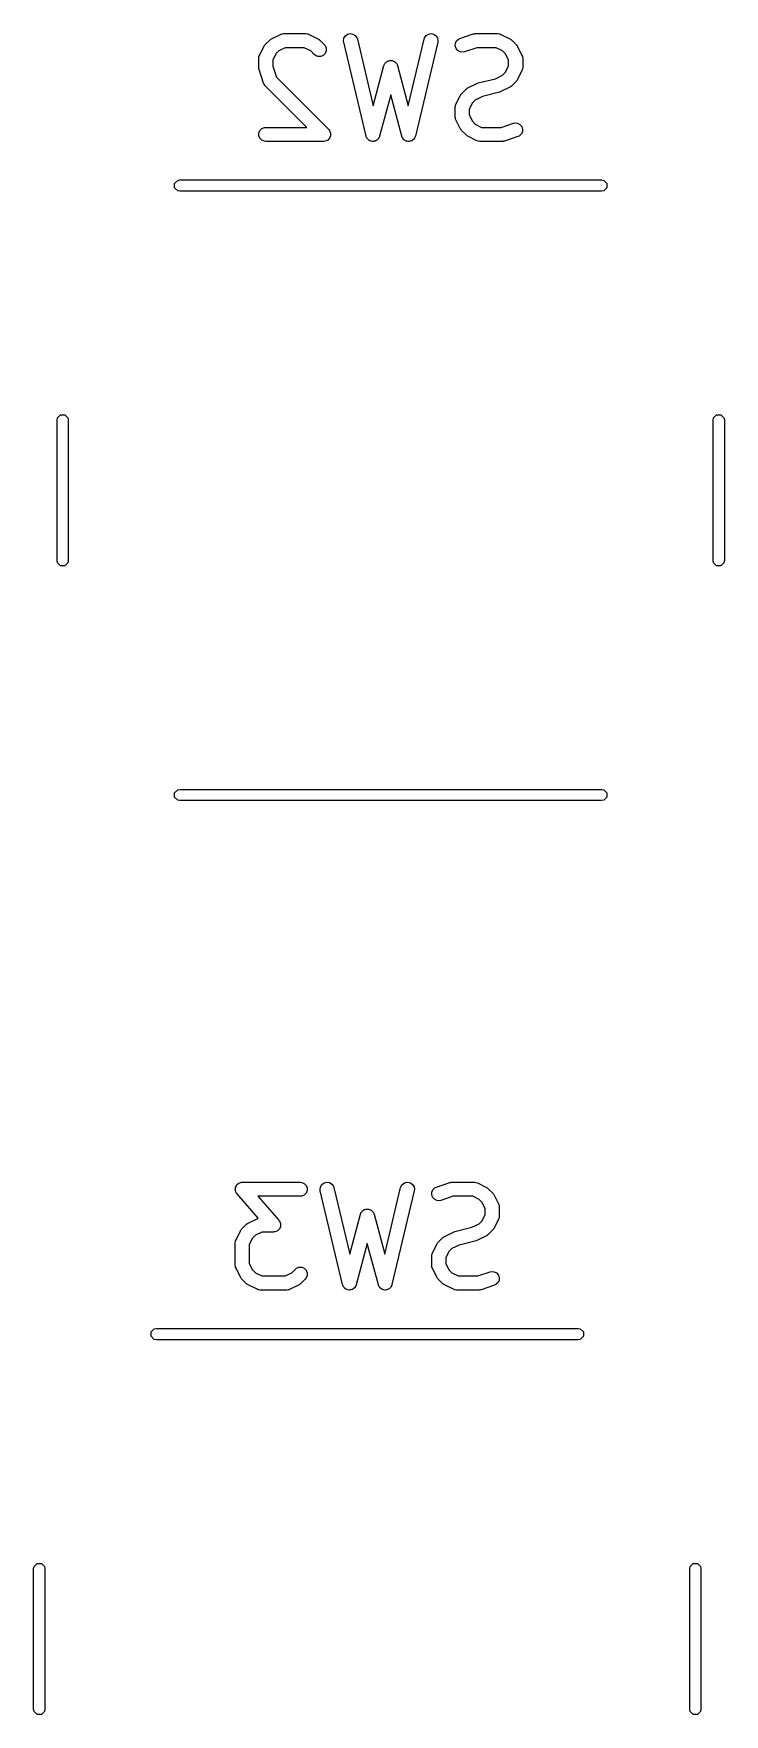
# Model space of a CAD drawing. Header units: inches. Extents: x 1.92 to 2.51, y -4.47 to -1.38.
# Drawn here: x 2.222 to 2.512, y -2.866 to -2.161 of the extents above; entities that cross this region are included whole.
import ezdxf

# ---------------------------------------------------------------- set-up
doc = ezdxf.new("R2010")
doc.units = ezdxf.units.IN
doc.header["$MEASUREMENT"] = 0
doc.layers.add('B.Silkscreen', color=31, linetype='CONTINUOUS', true_color=0xe8b2a7)

msp = doc.modelspace()

# ---------------------------------------------------------------- linework, layer by layer
at = {"layer": 'B.Silkscreen', "linetype": 'CONTINUOUS'}
for p, q in [((2.31691, -2.16975), (2.31879, -2.166)), ((2.31879, -2.166), (2.31894, -2.16576)), ((2.31894, -2.16576), (2.31897, -2.16568)), ((2.31897, -2.16568), (2.31904, -2.1656)), ((2.31904, -2.1656), (2.3191, -2.16551)), ((2.3191, -2.16551), (2.31915, -2.16546)), ((2.31915, -2.16546), (2.31934, -2.16524)), ((2.31934, -2.16524), (2.32122, -2.16336)), ((2.32122, -2.16336), (2.32144, -2.16318)), ((2.32144, -2.16318), (2.32149, -2.16312)), ((2.32149, -2.16312), (2.32158, -2.16306)), ((2.32158, -2.16306), (2.32166, -2.163)), ((2.32166, -2.163), (2.32173, -2.16297)), ((2.32173, -2.16297), (2.32198, -2.16281)), ((2.32198, -2.16281), (2.32573, -2.16093)), ((2.32775, -2.16653), (2.32505, -2.16788)), ((2.32573, -2.16093), (2.32627, -2.16073)), ((2.32627, -2.16073), (2.32638, -2.16072)), ((2.32638, -2.16072), (2.32648, -2.16068)), ((2.32648, -2.16068), (2.32705, -2.16062)), ((2.32705, -2.16062), (2.33643, -2.16062)), ((2.33573, -2.16653), (2.32775, -2.16653)), ((2.33843, -2.16788), (2.33573, -2.16653)), ((2.33643, -2.16062), (2.337, -2.16068)), ((2.337, -2.16068), (2.3371, -2.16072)), ((2.3371, -2.16072), (2.33721, -2.16073)), ((2.33721, -2.16073), (2.33775, -2.16093)), ((2.33775, -2.16093), (2.3415, -2.16281)), ((2.3415, -2.16281), (2.34174, -2.16297)), ((2.34174, -2.16297), (2.34182, -2.163)), ((2.34182, -2.163), (2.3419, -2.16306)), ((2.3419, -2.16306), (2.34199, -2.16312)), ((2.34199, -2.16312), (2.34204, -2.16318)), ((2.34204, -2.16318), (2.34226, -2.16336)), ((2.34226, -2.16336), (2.34414, -2.16524)), ((2.34414, -2.16524), (2.34451, -2.16568)), ((2.34451, -2.16568), (2.34495, -2.16675)), ((2.35222, -2.16369), (2.35241, -2.16255)), ((2.3523, -2.16426), (2.35222, -2.16369)), ((2.36168, -2.20363), (2.3523, -2.16426)), ((2.35241, -2.16255), (2.35301, -2.16157)), ((2.35301, -2.16157), (2.35394, -2.16089)), ((2.35394, -2.16089), (2.35506, -2.16062)), ((2.35506, -2.16062), (2.3562, -2.16081)), ((2.3562, -2.16081), (2.35718, -2.16141)), ((2.35718, -2.16141), (2.35786, -2.16234)), ((2.35786, -2.16234), (2.35805, -2.16289)), ((2.35805, -2.16289), (2.36471, -2.19088)), ((2.37938, -2.19088), (2.38605, -2.16289)), ((2.39179, -2.16426), (2.38242, -2.20363)), ((2.38605, -2.16289), (2.38624, -2.16234)), ((2.38624, -2.16234), (2.38691, -2.16141)), ((2.38691, -2.16141), (2.38789, -2.16081)), ((2.38789, -2.16081), (2.38903, -2.16062)), ((2.38903, -2.16062), (2.39015, -2.16089)), ((2.39015, -2.16089), (2.39108, -2.16157)), ((2.39108, -2.16157), (2.39169, -2.16255)), ((2.39169, -2.16255), (2.39187, -2.16369)), ((2.39187, -2.16369), (2.39179, -2.16426)), ((2.39911, -2.16582), (2.3992, -2.16467)), ((2.39948, -2.16691), (2.39911, -2.16582)), ((2.3992, -2.16467), (2.39971, -2.16364)), ((2.39971, -2.16364), (2.40058, -2.16289)), ((2.40058, -2.16289), (2.40111, -2.16265)), ((2.40111, -2.16265), (2.40673, -2.16077)), ((2.40815, -2.16653), (2.40298, -2.16825)), ((2.40673, -2.16077), (2.40702, -2.16071)), ((2.40702, -2.16071), (2.40709, -2.16068)), ((2.40709, -2.16068), (2.4072, -2.16067)), ((2.4072, -2.16067), (2.4073, -2.16065)), ((2.4073, -2.16065), (2.40738, -2.16065)), ((2.40738, -2.16065), (2.40767, -2.16062)), ((2.40767, -2.16062), (2.41704, -2.16062)), ((2.41634, -2.16653), (2.40815, -2.16653)), ((2.41904, -2.16788), (2.41634, -2.16653)), ((2.41704, -2.16062), (2.41762, -2.16068)), ((2.41762, -2.16068), (2.41772, -2.16072)), ((2.41772, -2.16072), (2.41782, -2.16073)), ((2.41782, -2.16073), (2.41836, -2.16093)), ((2.41836, -2.16093), (2.42211, -2.16281)), ((2.42211, -2.16281), (2.42236, -2.16297)), ((2.42236, -2.16297), (2.42243, -2.163)), ((2.42243, -2.163), (2.42251, -2.16306)), ((2.42251, -2.16306), (2.4226, -2.16312)), ((2.4226, -2.16312), (2.42265, -2.16318)), ((2.42265, -2.16318), (2.42288, -2.16336)), ((2.42288, -2.16336), (2.42475, -2.16524)), ((2.42475, -2.16524), (2.42494, -2.16546)), ((2.42494, -2.16546), (2.425, -2.16551)), ((2.425, -2.16551), (2.42505, -2.1656)), ((2.42505, -2.1656), (2.42512, -2.16568)), ((2.42512, -2.16568), (2.42515, -2.16576)), ((2.42515, -2.16576), (2.42531, -2.166)), ((2.42531, -2.166), (2.42718, -2.16975)), ((2.3166, -2.17107), (2.31666, -2.1705)), ((2.3166, -2.17482), (2.3166, -2.17107)), ((2.31666, -2.1705), (2.3167, -2.1704)), ((2.3167, -2.1704), (2.31671, -2.17029)), ((2.31671, -2.17029), (2.31691, -2.16975)), ((2.32386, -2.16907), (2.32251, -2.17177)), ((2.32251, -2.17177), (2.32251, -2.17434)), ((2.32505, -2.16788), (2.32386, -2.16907)), ((2.33996, -2.16941), (2.33843, -2.16788)), ((2.34041, -2.16978), (2.33996, -2.16941)), ((2.34147, -2.17022), (2.34041, -2.16978)), ((2.34263, -2.17022), (2.34147, -2.17022)), ((2.34369, -2.16978), (2.34263, -2.17022)), ((2.34451, -2.16897), (2.34369, -2.16978)), ((2.34495, -2.1679), (2.34451, -2.16897)), ((2.34495, -2.16675), (2.34495, -2.1679)), ((2.36929, -2.1738), (2.3694, -2.17352)), ((2.3694, -2.17352), (2.36963, -2.17321)), ((2.36963, -2.17321), (2.36983, -2.17287)), ((2.36983, -2.17287), (2.36998, -2.17276)), ((2.36998, -2.17276), (2.3701, -2.17261)), ((2.3701, -2.17261), (2.37043, -2.17241)), ((2.37043, -2.17241), (2.37074, -2.17217)), ((2.37074, -2.17217), (2.37093, -2.17213)), ((2.37093, -2.17213), (2.37109, -2.17203)), ((2.37109, -2.17203), (2.37148, -2.17198)), ((2.37148, -2.17198), (2.37186, -2.17188)), ((2.37186, -2.17188), (2.37205, -2.1719)), ((2.37205, -2.1719), (2.37224, -2.17188)), ((2.37224, -2.17188), (2.37261, -2.17198)), ((2.37261, -2.17198), (2.373, -2.17203)), ((2.373, -2.17203), (2.37317, -2.17213)), ((2.37317, -2.17213), (2.37335, -2.17217)), ((2.37335, -2.17217), (2.37366, -2.17241)), ((2.37366, -2.17241), (2.374, -2.17261)), ((2.374, -2.17261), (2.37411, -2.17276)), ((2.37411, -2.17276), (2.37426, -2.17287)), ((2.37426, -2.17287), (2.37446, -2.17321)), ((2.37446, -2.17321), (2.3747, -2.17352)), ((2.3747, -2.17352), (2.3748, -2.1738)), ((2.40023, -2.16778), (2.39948, -2.16691)), ((2.40126, -2.1683), (2.40023, -2.16778)), ((2.40241, -2.16838), (2.40126, -2.1683)), ((2.40298, -2.16825), (2.40241, -2.16838)), ((2.42024, -2.16907), (2.41904, -2.16788)), ((2.42159, -2.17177), (2.42024, -2.16907)), ((2.42159, -2.17413), (2.42159, -2.17177)), ((2.42718, -2.16975), (2.42739, -2.17029)), ((2.42739, -2.17029), (2.4274, -2.1704)), ((2.4274, -2.1704), (2.42744, -2.1705)), ((2.42744, -2.1705), (2.42749, -2.17107)), ((2.42749, -2.17107), (2.42749, -2.17482)), ((2.31663, -2.17512), (2.3166, -2.17482)), ((2.31662, -2.17519), (2.31663, -2.17512)), ((2.31665, -2.1753), (2.31662, -2.17519)), ((2.31666, -2.1754), (2.31665, -2.1753)), ((2.31669, -2.17547), (2.31666, -2.1754)), ((2.31675, -2.17576), (2.31669, -2.17547)), ((2.31863, -2.18138), (2.31675, -2.17576)), ((2.32251, -2.17434), (2.32401, -2.17885)), ((2.32401, -2.17885), (2.34601, -2.20086)), ((2.36471, -2.19088), (2.36919, -2.17406)), ((2.36919, -2.17406), (2.36924, -2.17393)), ((2.36924, -2.17393), (2.36925, -2.17387)), ((2.36925, -2.17387), (2.36929, -2.1738)), ((2.3748, -2.1738), (2.37484, -2.17387)), ((2.37484, -2.17387), (2.37485, -2.17393)), ((2.37485, -2.17393), (2.3749, -2.17406)), ((2.3749, -2.17406), (2.37938, -2.19088)), ((2.40883, -2.18133), (2.41601, -2.17954)), ((2.41601, -2.17954), (2.41904, -2.17802)), ((2.41904, -2.17802), (2.42024, -2.17682)), ((2.42024, -2.17682), (2.42159, -2.17413)), ((2.42475, -2.18066), (2.42288, -2.18254)), ((2.42494, -2.18044), (2.42475, -2.18066)), ((2.425, -2.18038), (2.42494, -2.18044)), ((2.42505, -2.1803), (2.425, -2.18038)), ((2.42512, -2.18021), (2.42505, -2.1803)), ((2.42515, -2.18014), (2.42512, -2.18021)), ((2.42531, -2.17989), (2.42515, -2.18014)), ((2.42718, -2.17614), (2.42531, -2.17989)), ((2.42739, -2.1756), (2.42718, -2.17614)), ((2.4274, -2.1755), (2.42739, -2.1756)), ((2.42744, -2.1754), (2.4274, -2.1755)), ((2.42749, -2.17482), (2.42744, -2.1754)), ((2.31886, -2.18191), (2.31863, -2.18138)), ((2.31893, -2.18199), (2.31886, -2.18191)), ((2.31897, -2.18209), (2.31893, -2.18199)), ((2.31934, -2.18254), (2.31897, -2.18209)), ((2.3368, -2.19999), (2.31934, -2.18254)), ((2.37205, -2.18628), (2.3674, -2.20371)), ((2.37669, -2.20371), (2.37205, -2.18628)), ((2.3994, -2.19038), (2.40128, -2.18663)), ((2.40128, -2.18663), (2.40143, -2.18638)), ((2.40143, -2.18638), (2.40146, -2.18631)), ((2.40146, -2.18631), (2.40153, -2.18623)), ((2.40153, -2.18623), (2.40159, -2.18614)), ((2.40159, -2.18614), (2.40164, -2.18609)), ((2.40164, -2.18609), (2.40183, -2.18586)), ((2.40183, -2.18586), (2.40371, -2.18398)), ((2.40371, -2.18398), (2.40393, -2.1838)), ((2.40393, -2.1838), (2.40398, -2.18374)), ((2.40398, -2.18374), (2.40407, -2.18368)), ((2.40407, -2.18368), (2.40415, -2.18362)), ((2.40415, -2.18362), (2.40422, -2.18359)), ((2.40422, -2.18359), (2.40447, -2.18343)), ((2.40447, -2.18343), (2.40822, -2.18156)), ((2.41057, -2.18698), (2.40754, -2.1885)), ((2.40822, -2.18156), (2.40826, -2.18154)), ((2.40826, -2.18154), (2.40828, -2.18153)), ((2.40828, -2.18153), (2.40852, -2.18144)), ((2.40852, -2.18144), (2.40876, -2.18135)), ((2.40876, -2.18135), (2.40878, -2.18135)), ((2.40878, -2.18135), (2.40883, -2.18133)), ((2.41776, -2.18519), (2.41057, -2.18698)), ((2.4178, -2.18517), (2.41776, -2.18519)), ((2.41782, -2.18517), (2.4178, -2.18517)), ((2.41806, -2.18508), (2.41782, -2.18517)), ((2.4183, -2.18499), (2.41806, -2.18508)), ((2.41832, -2.18498), (2.4183, -2.18499)), ((2.41836, -2.18496), (2.41832, -2.18498)), ((2.42211, -2.18309), (2.41836, -2.18496)), ((2.42236, -2.18293), (2.42211, -2.18309)), ((2.42243, -2.1829), (2.42236, -2.18293)), ((2.42251, -2.18284), (2.42243, -2.1829)), ((2.4226, -2.18278), (2.42251, -2.18284)), ((2.42265, -2.18272), (2.4226, -2.18278)), ((2.42288, -2.18254), (2.42265, -2.18272)), ((2.39909, -2.1917), (2.39915, -2.19112)), ((2.39909, -2.19545), (2.39909, -2.1917)), ((2.39915, -2.19112), (2.39919, -2.19102)), ((2.39919, -2.19102), (2.3992, -2.19092)), ((2.3992, -2.19092), (2.3994, -2.19038)), ((2.40634, -2.1897), (2.405, -2.19239)), ((2.405, -2.19239), (2.405, -2.19475)), ((2.405, -2.19475), (2.40634, -2.19745)), ((2.40754, -2.1885), (2.40634, -2.1897)), ((2.31666, -2.20237), (2.3171, -2.20131)), ((2.3171, -2.20131), (2.31791, -2.20049)), ((2.31791, -2.20049), (2.31898, -2.20005)), ((2.31898, -2.20005), (2.31955, -2.19999)), ((2.31955, -2.19999), (2.3368, -2.19999)), ((2.34601, -2.20086), (2.34638, -2.20131)), ((2.34638, -2.20131), (2.34682, -2.20237)), ((2.39915, -2.19602), (2.39909, -2.19545)), ((2.39919, -2.19612), (2.39915, -2.19602)), ((2.3992, -2.19623), (2.39919, -2.19612)), ((2.3994, -2.19677), (2.3992, -2.19623)), ((2.40128, -2.20052), (2.3994, -2.19677)), ((2.40143, -2.20076), (2.40128, -2.20052)), ((2.40146, -2.20084), (2.40143, -2.20076)), ((2.40153, -2.20092), (2.40146, -2.20084)), ((2.40159, -2.20101), (2.40153, -2.20092)), ((2.40164, -2.20106), (2.40159, -2.20101)), ((2.40183, -2.20128), (2.40164, -2.20106)), ((2.40371, -2.20316), (2.40183, -2.20128)), ((2.40634, -2.19745), (2.40754, -2.19864)), ((2.40754, -2.19864), (2.41024, -2.19999)), ((2.41024, -2.19999), (2.41844, -2.19999)), ((2.41844, -2.19999), (2.42361, -2.19827)), ((2.42361, -2.19827), (2.42417, -2.19814)), ((2.42417, -2.19814), (2.42532, -2.19822)), ((2.42532, -2.19822), (2.42635, -2.19874)), ((2.42635, -2.19874), (2.42711, -2.19961)), ((2.42739, -2.20185), (2.42687, -2.20288)), ((2.42711, -2.19961), (2.42747, -2.2007)), ((2.42747, -2.2007), (2.42739, -2.20185)), ((2.31666, -2.20352), (2.31666, -2.20237)), ((2.3171, -2.20459), (2.31666, -2.20352)), ((2.31791, -2.2054), (2.3171, -2.20459)), ((2.31898, -2.20584), (2.31791, -2.2054)), ((2.31955, -2.2059), (2.31898, -2.20584)), ((2.34393, -2.2059), (2.31955, -2.2059)), ((2.3445, -2.20584), (2.34393, -2.2059)), ((2.34501, -2.20563), (2.3445, -2.20584)), ((2.34557, -2.2054), (2.34501, -2.20563)), ((2.34638, -2.20459), (2.34557, -2.2054)), ((2.34682, -2.20352), (2.34638, -2.20459)), ((2.34682, -2.20237), (2.34682, -2.20352)), ((2.36174, -2.20383), (2.36168, -2.20363)), ((2.36175, -2.2039), (2.36174, -2.20383)), ((2.36179, -2.20396), (2.36175, -2.2039)), ((2.36186, -2.20418), (2.36179, -2.20396)), ((2.36212, -2.20452), (2.36186, -2.20418)), ((2.36233, -2.2049), (2.36212, -2.20452)), ((2.36245, -2.20499), (2.36233, -2.2049)), ((2.36254, -2.20511), (2.36245, -2.20499)), ((2.3629, -2.20533), (2.36254, -2.20511)), ((2.36325, -2.2056), (2.3629, -2.20533)), ((2.36339, -2.20563), (2.36325, -2.2056)), ((2.36352, -2.20571), (2.36339, -2.20563)), ((2.36394, -2.20578), (2.36352, -2.20571)), ((2.36436, -2.20589), (2.36394, -2.20578)), ((2.36451, -2.20587), (2.36436, -2.20589)), ((2.36466, -2.2059), (2.36451, -2.20587)), ((2.36508, -2.2058), (2.36466, -2.2059)), ((2.3655, -2.20574), (2.36508, -2.2058)), ((2.36563, -2.20566), (2.3655, -2.20574)), ((2.36578, -2.20563), (2.36563, -2.20566)), ((2.36613, -2.20538), (2.36578, -2.20563)), ((2.3665, -2.20516), (2.36613, -2.20538)), ((2.36659, -2.20504), (2.3665, -2.20516)), ((2.36671, -2.20495), (2.36659, -2.20504)), ((2.36694, -2.20459), (2.36671, -2.20495)), ((2.3672, -2.20425), (2.36694, -2.20459)), ((2.36728, -2.20404), (2.3672, -2.20425)), ((2.36732, -2.20397), (2.36728, -2.20404)), ((2.36733, -2.2039), (2.36732, -2.20397)), ((2.3674, -2.20371), (2.36733, -2.2039)), ((2.37677, -2.2039), (2.37669, -2.20371)), ((2.37678, -2.20397), (2.37677, -2.2039)), ((2.37682, -2.20404), (2.37678, -2.20397)), ((2.3769, -2.20425), (2.37682, -2.20404)), ((2.37716, -2.20459), (2.3769, -2.20425)), ((2.37738, -2.20495), (2.37716, -2.20459)), ((2.3775, -2.20504), (2.37738, -2.20495)), ((2.3776, -2.20516), (2.3775, -2.20504)), ((2.37797, -2.20538), (2.3776, -2.20516)), ((2.37832, -2.20563), (2.37797, -2.20538)), ((2.37846, -2.20566), (2.37832, -2.20563)), ((2.37859, -2.20574), (2.37846, -2.20566)), ((2.37902, -2.2058), (2.37859, -2.20574)), ((2.37944, -2.2059), (2.37902, -2.2058)), ((2.37959, -2.20587), (2.37944, -2.2059)), ((2.37974, -2.20589), (2.37959, -2.20587)), ((2.38015, -2.20578), (2.37974, -2.20589)), ((2.38057, -2.20571), (2.38015, -2.20578)), ((2.3807, -2.20563), (2.38057, -2.20571)), ((2.38085, -2.2056), (2.3807, -2.20563)), ((2.38119, -2.20533), (2.38085, -2.2056)), ((2.38155, -2.20511), (2.38119, -2.20533)), ((2.38164, -2.20499), (2.38155, -2.20511)), ((2.38176, -2.2049), (2.38164, -2.20499)), ((2.38198, -2.20452), (2.38176, -2.2049)), ((2.38223, -2.20418), (2.38198, -2.20452)), ((2.3823, -2.20396), (2.38223, -2.20418)), ((2.38234, -2.2039), (2.3823, -2.20396)), ((2.38235, -2.20383), (2.38234, -2.2039)), ((2.38242, -2.20363), (2.38235, -2.20383)), ((2.40393, -2.20334), (2.40371, -2.20316)), ((2.40398, -2.2034), (2.40393, -2.20334)), ((2.40407, -2.20346), (2.40398, -2.2034)), ((2.40415, -2.20353), (2.40407, -2.20346)), ((2.40422, -2.20356), (2.40415, -2.20353)), ((2.40447, -2.20371), (2.40422, -2.20356)), ((2.40822, -2.20559), (2.40447, -2.20371)), ((2.40876, -2.20579), (2.40822, -2.20559)), ((2.40887, -2.2058), (2.40876, -2.20579)), ((2.40897, -2.20584), (2.40887, -2.2058)), ((2.40954, -2.2059), (2.40897, -2.20584)), ((2.41892, -2.2059), (2.40954, -2.2059)), ((2.41921, -2.20587), (2.41892, -2.2059)), ((2.41929, -2.20588), (2.41921, -2.20587)), ((2.41939, -2.20585), (2.41929, -2.20588)), ((2.41949, -2.20584), (2.41939, -2.20585)), ((2.41956, -2.20581), (2.41949, -2.20584)), ((2.41985, -2.20575), (2.41956, -2.20581)), ((2.42547, -2.20387), (2.41985, -2.20575)), ((2.426, -2.20364), (2.42547, -2.20387)), ((2.42687, -2.20288), (2.426, -2.20364)), ((2.28128, -2.22351), (2.28256, -2.22223)), ((2.28256, -2.22223), (2.28346, -2.22205)), ((2.28346, -2.22205), (2.46063, -2.22205)), ((2.46063, -2.22205), (2.46153, -2.22223)), ((2.46153, -2.22223), (2.46281, -2.22351)), ((2.28128, -2.22531), (2.28128, -2.22351)), ((2.28256, -2.22659), (2.28128, -2.22531)), ((2.28346, -2.22677), (2.28256, -2.22659)), ((2.46063, -2.22677), (2.28346, -2.22677)), ((2.46153, -2.22659), (2.46063, -2.22677)), ((2.46281, -2.22531), (2.46153, -2.22659)), ((2.46281, -2.22351), (2.46281, -2.22531)), ((2.23207, -2.32193), (2.23335, -2.32065)), ((2.23335, -2.32065), (2.23516, -2.32065)), ((2.23516, -2.32065), (2.23643, -2.32193)), ((2.50766, -2.32193), (2.50894, -2.32065)), ((2.50894, -2.32065), (2.51075, -2.32065)), ((2.51075, -2.32065), (2.51202, -2.32193)), ((2.23189, -2.32283), (2.23207, -2.32193)), ((2.23189, -2.38189), (2.23189, -2.32283)), ((2.23643, -2.32193), (2.23661, -2.32283)), ((2.23661, -2.32283), (2.23661, -2.38189)), ((2.50748, -2.32283), (2.50766, -2.32193)), ((2.50748, -2.38189), (2.50748, -2.32283)), ((2.51202, -2.32193), (2.5122, -2.32283)), ((2.5122, -2.32283), (2.5122, -2.38189)), ((2.23207, -2.38279), (2.23189, -2.38189)), ((2.23335, -2.38407), (2.23207, -2.38279)), ((2.23516, -2.38407), (2.23335, -2.38407)), ((2.23643, -2.38279), (2.23516, -2.38407)), ((2.23661, -2.38189), (2.23643, -2.38279)), ((2.50766, -2.38279), (2.50748, -2.38189)), ((2.50894, -2.38407), (2.50766, -2.38279)), ((2.51075, -2.38407), (2.50894, -2.38407)), ((2.51202, -2.38279), (2.51075, -2.38407)), ((2.5122, -2.38189), (2.51202, -2.38279)), ((2.28128, -2.47941), (2.28256, -2.47813)), ((2.28128, -2.48122), (2.28128, -2.47941)), ((2.28256, -2.4825), (2.28128, -2.48122)), ((2.28256, -2.47813), (2.28346, -2.47795)), ((2.28346, -2.48268), (2.28256, -2.4825)), ((2.28346, -2.47795), (2.46063, -2.47795)), ((2.46063, -2.48268), (2.28346, -2.48268)), ((2.46063, -2.47795), (2.46153, -2.47813)), ((2.46153, -2.4825), (2.46063, -2.48268)), ((2.46153, -2.47813), (2.46281, -2.47941)), ((2.46281, -2.48122), (2.46153, -2.4825)), ((2.46281, -2.47941), (2.46281, -2.48122)), ((2.30678, -2.64624), (2.30682, -2.64576)), ((2.30682, -2.64634), (2.30678, -2.64624)), ((2.30682, -2.64528), (2.30685, -2.64519)), ((2.30682, -2.64576), (2.30682, -2.64528)), ((2.30682, -2.64644), (2.30682, -2.64634)), ((2.307, -2.64688), (2.30682, -2.64644)), ((2.30685, -2.64519), (2.30686, -2.64509)), ((2.30686, -2.64509), (2.30707, -2.64466)), ((2.30707, -2.64466), (2.30726, -2.64422)), ((2.30726, -2.64422), (2.30733, -2.64415)), ((2.30733, -2.64415), (2.30737, -2.64406)), ((2.30737, -2.64406), (2.30773, -2.64374)), ((2.30773, -2.64374), (2.30807, -2.6434)), ((2.30807, -2.6434), (2.30816, -2.64337)), ((2.30816, -2.64337), (2.30824, -2.6433)), ((2.30824, -2.6433), (2.30869, -2.64315)), ((2.30869, -2.64315), (2.30914, -2.64296)), ((2.30914, -2.64296), (2.30928, -2.64295)), ((2.30928, -2.64295), (2.30933, -2.64293)), ((2.30933, -2.64293), (2.30941, -2.64294)), ((2.30941, -2.64294), (2.30971, -2.64291)), ((2.30971, -2.64291), (2.33408, -2.64291)), ((2.33408, -2.64291), (2.33466, -2.64296)), ((2.33466, -2.64296), (2.33572, -2.6434)), ((2.33572, -2.6434), (2.33654, -2.64422)), ((2.33654, -2.64422), (2.33698, -2.64528)), ((2.33698, -2.64644), (2.33654, -2.6475)), ((2.33698, -2.64528), (2.33698, -2.64644)), ((2.34238, -2.64597), (2.34256, -2.64483)), ((2.34246, -2.64654), (2.34238, -2.64597)), ((2.34256, -2.64483), (2.34317, -2.64385)), ((2.34317, -2.64385), (2.3441, -2.64318)), ((2.3441, -2.64318), (2.34522, -2.64291)), ((2.34522, -2.64291), (2.34636, -2.64309)), ((2.34636, -2.64309), (2.34734, -2.64369)), ((2.34734, -2.64369), (2.34802, -2.64463)), ((2.34802, -2.64463), (2.3482, -2.64518)), ((2.3482, -2.64518), (2.35487, -2.67316)), ((2.36954, -2.67316), (2.37621, -2.64518)), ((2.37621, -2.64518), (2.37639, -2.64463)), ((2.37639, -2.64463), (2.37707, -2.64369)), ((2.37707, -2.64369), (2.37805, -2.64309)), ((2.37805, -2.64309), (2.37919, -2.64291)), ((2.37919, -2.64291), (2.38031, -2.64318)), ((2.38031, -2.64318), (2.38124, -2.64385)), ((2.38124, -2.64385), (2.38185, -2.64483)), ((2.38185, -2.64483), (2.38203, -2.64597)), ((2.38203, -2.64597), (2.38195, -2.64654)), ((2.38935, -2.64695), (2.38987, -2.64592)), ((2.38987, -2.64592), (2.39074, -2.64517)), ((2.39074, -2.64517), (2.39127, -2.64493)), ((2.39127, -2.64493), (2.39689, -2.64306)), ((2.39689, -2.64306), (2.39718, -2.64299)), ((2.39718, -2.64299), (2.39725, -2.64296)), ((2.39725, -2.64296), (2.39735, -2.64295)), ((2.39735, -2.64295), (2.39746, -2.64293)), ((2.39746, -2.64293), (2.39753, -2.64293)), ((2.39753, -2.64293), (2.39783, -2.64291)), ((2.39783, -2.64291), (2.4072, -2.64291)), ((2.4072, -2.64291), (2.40778, -2.64296)), ((2.40778, -2.64296), (2.40787, -2.643)), ((2.40787, -2.643), (2.40798, -2.64301)), ((2.40798, -2.64301), (2.40852, -2.64322)), ((2.40852, -2.64322), (2.41227, -2.64509)), ((2.41227, -2.64509), (2.41252, -2.64525)), ((2.41252, -2.64525), (2.41259, -2.64528)), ((2.41259, -2.64528), (2.41267, -2.64535)), ((2.41267, -2.64535), (2.41276, -2.6454)), ((2.41276, -2.6454), (2.41281, -2.64546)), ((2.41281, -2.64546), (2.41304, -2.64565)), ((2.41304, -2.64565), (2.41491, -2.64752)), ((2.30715, -2.64733), (2.307, -2.64688)), ((2.30723, -2.64745), (2.30715, -2.64733)), ((2.30726, -2.6475), (2.30723, -2.64745)), ((2.30731, -2.64755), (2.30726, -2.6475)), ((2.30749, -2.6478), (2.30731, -2.64755)), ((2.31642, -2.65801), (2.30749, -2.6478)), ((2.33408, -2.64881), (2.31622, -2.64881)), ((2.31622, -2.64881), (2.32506, -2.65891)), ((2.33466, -2.64876), (2.33408, -2.64881)), ((2.33572, -2.64831), (2.33466, -2.64876)), ((2.33654, -2.6475), (2.33572, -2.64831)), ((2.35183, -2.68591), (2.34246, -2.64654)), ((2.38195, -2.64654), (2.37258, -2.68591)), ((2.38927, -2.6481), (2.38935, -2.64695)), ((2.38964, -2.6492), (2.38927, -2.6481)), ((2.39039, -2.65007), (2.38964, -2.6492)), ((2.39142, -2.65058), (2.39039, -2.65007)), ((2.39257, -2.65066), (2.39142, -2.65058)), ((2.39313, -2.65054), (2.39257, -2.65066)), ((2.3983, -2.64881), (2.39313, -2.65054)), ((2.4065, -2.64881), (2.3983, -2.64881)), ((2.4092, -2.65016), (2.4065, -2.64881)), ((2.4104, -2.65136), (2.4092, -2.65016)), ((2.41175, -2.65406), (2.4104, -2.65136)), ((2.41491, -2.64752), (2.4151, -2.64775)), ((2.4151, -2.64775), (2.41516, -2.6478)), ((2.41516, -2.6478), (2.41521, -2.64789)), ((2.41521, -2.64789), (2.41528, -2.64797)), ((2.41528, -2.64797), (2.41531, -2.64804)), ((2.41531, -2.64804), (2.41546, -2.64829)), ((2.41546, -2.64829), (2.41734, -2.65204)), ((2.41734, -2.65204), (2.41755, -2.65258)), ((2.41755, -2.65258), (2.41755, -2.65268)), ((2.41755, -2.65268), (2.41759, -2.65278)), ((2.41759, -2.65278), (2.41765, -2.65336)), ((2.41765, -2.65336), (2.41765, -2.65711)), ((2.31137, -2.66064), (2.3116, -2.66046)), ((2.3116, -2.66046), (2.31165, -2.6604)), ((2.31165, -2.6604), (2.31174, -2.66034)), ((2.31174, -2.66034), (2.31182, -2.66028)), ((2.31182, -2.66028), (2.31189, -2.66025)), ((2.31189, -2.66025), (2.31214, -2.66009)), ((2.31214, -2.66009), (2.31589, -2.65822)), ((2.31589, -2.65822), (2.31642, -2.65801)), ((2.32506, -2.65891), (2.32523, -2.65916)), ((2.32523, -2.65916), (2.32529, -2.65922)), ((2.32529, -2.65922), (2.32531, -2.65927)), ((2.32531, -2.65927), (2.32539, -2.65938)), ((2.32539, -2.65938), (2.32555, -2.65984)), ((2.32555, -2.65984), (2.32573, -2.66028)), ((2.32573, -2.66028), (2.32573, -2.66038)), ((2.32573, -2.66038), (2.32576, -2.66047)), ((2.32576, -2.66047), (2.32573, -2.66095)), ((2.35487, -2.67316), (2.35935, -2.65635)), ((2.35935, -2.65635), (2.3594, -2.65621)), ((2.3594, -2.65621), (2.35941, -2.65616)), ((2.35941, -2.65616), (2.35945, -2.65609)), ((2.35945, -2.65609), (2.35955, -2.6558)), ((2.35955, -2.6558), (2.35979, -2.6555)), ((2.35979, -2.6555), (2.35999, -2.65516)), ((2.35999, -2.65516), (2.36014, -2.65504)), ((2.36014, -2.65504), (2.36026, -2.65489)), ((2.36026, -2.65489), (2.36059, -2.65469)), ((2.36059, -2.65469), (2.3609, -2.65446)), ((2.3609, -2.65446), (2.36109, -2.65441)), ((2.36109, -2.65441), (2.36125, -2.65431)), ((2.36125, -2.65431), (2.36164, -2.65426)), ((2.36164, -2.65426), (2.36202, -2.65416)), ((2.36202, -2.65416), (2.3622, -2.65419)), ((2.3622, -2.65419), (2.36239, -2.65416)), ((2.36239, -2.65416), (2.36277, -2.65426)), ((2.36277, -2.65426), (2.36316, -2.65431)), ((2.36316, -2.65431), (2.36332, -2.65441)), ((2.36332, -2.65441), (2.36351, -2.65446)), ((2.36351, -2.65446), (2.36382, -2.65469)), ((2.36382, -2.65469), (2.36415, -2.65489)), ((2.36415, -2.65489), (2.36427, -2.65504)), ((2.36427, -2.65504), (2.36442, -2.65516)), ((2.36442, -2.65516), (2.36462, -2.6555)), ((2.36462, -2.6555), (2.36485, -2.6558)), ((2.36485, -2.6558), (2.36496, -2.65609)), ((2.36496, -2.65609), (2.365, -2.65616)), ((2.365, -2.65616), (2.36501, -2.65621)), ((2.36501, -2.65621), (2.36506, -2.65635)), ((2.36506, -2.65635), (2.36954, -2.67316)), ((2.40617, -2.66182), (2.4092, -2.66031)), ((2.4092, -2.66031), (2.4104, -2.65911)), ((2.4104, -2.65911), (2.41175, -2.65641)), ((2.41175, -2.65641), (2.41175, -2.65406)), ((2.41734, -2.65843), (2.41546, -2.66218)), ((2.41755, -2.65789), (2.41734, -2.65843)), ((2.41759, -2.65768), (2.41755, -2.65778)), ((2.41755, -2.65778), (2.41755, -2.65789)), ((2.41765, -2.65711), (2.41759, -2.65768)), ((2.30686, -2.66758), (2.30707, -2.66704)), ((2.30686, -2.66768), (2.30686, -2.66758)), ((2.30707, -2.66704), (2.30895, -2.66329)), ((2.30895, -2.66329), (2.3091, -2.66304)), ((2.3091, -2.66304), (2.30913, -2.66297)), ((2.30913, -2.66297), (2.3092, -2.66289)), ((2.3092, -2.66289), (2.30925, -2.6628)), ((2.30925, -2.6628), (2.30931, -2.66275)), ((2.30931, -2.66275), (2.3095, -2.66252)), ((2.3095, -2.66252), (2.31137, -2.66064)), ((2.31401, -2.66636), (2.31266, -2.66905)), ((2.31521, -2.66516), (2.31401, -2.66636)), ((2.31791, -2.66381), (2.31521, -2.66516)), ((2.32283, -2.66381), (2.31791, -2.66381)), ((2.32314, -2.66378), (2.32283, -2.66381)), ((2.32322, -2.66379), (2.32314, -2.66378)), ((2.32327, -2.66377), (2.32322, -2.66379)), ((2.32341, -2.66375), (2.32327, -2.66377)), ((2.32385, -2.66357), (2.32341, -2.66375)), ((2.32431, -2.66342), (2.32385, -2.66357)), ((2.32438, -2.66335), (2.32431, -2.66342)), ((2.32448, -2.66331), (2.32438, -2.66335)), ((2.32481, -2.66297), (2.32448, -2.66331)), ((2.32518, -2.66266), (2.32481, -2.66297)), ((2.32522, -2.66257), (2.32518, -2.66266)), ((2.32529, -2.6625), (2.32522, -2.66257)), ((2.32547, -2.66205), (2.32529, -2.6625)), ((2.32569, -2.66162), (2.32547, -2.66205)), ((2.32573, -2.66143), (2.32569, -2.66153)), ((2.32569, -2.66153), (2.32569, -2.66162)), ((2.32573, -2.66095), (2.32573, -2.66143)), ((2.39199, -2.66814), (2.39386, -2.66627)), ((2.39386, -2.66627), (2.39409, -2.66608)), ((2.39409, -2.66608), (2.39414, -2.66602)), ((2.39414, -2.66602), (2.39423, -2.66597)), ((2.39423, -2.66597), (2.39431, -2.6659)), ((2.39431, -2.6659), (2.39438, -2.66587)), ((2.39438, -2.66587), (2.39463, -2.66572)), ((2.39463, -2.66572), (2.39838, -2.66384)), ((2.39838, -2.66384), (2.39842, -2.66382)), ((2.39842, -2.66382), (2.39844, -2.66381)), ((2.39844, -2.66381), (2.39868, -2.66373)), ((2.39868, -2.66373), (2.39892, -2.66363)), ((2.39892, -2.66363), (2.39894, -2.66363)), ((2.39894, -2.66363), (2.39898, -2.66362)), ((2.39898, -2.66362), (2.40617, -2.66182)), ((2.40792, -2.66747), (2.40073, -2.66927)), ((2.40796, -2.66746), (2.40792, -2.66747)), ((2.40798, -2.66745), (2.40796, -2.66746)), ((2.40822, -2.66736), (2.40798, -2.66745)), ((2.40846, -2.66728), (2.40822, -2.66736)), ((2.40848, -2.66726), (2.40846, -2.66728)), ((2.40852, -2.66725), (2.40848, -2.66726)), ((2.41227, -2.66537), (2.40852, -2.66725)), ((2.41252, -2.66522), (2.41227, -2.66537)), ((2.41259, -2.66519), (2.41252, -2.66522)), ((2.41267, -2.66512), (2.41259, -2.66519)), ((2.41276, -2.66506), (2.41267, -2.66512)), ((2.41281, -2.66501), (2.41276, -2.66506)), ((2.41304, -2.66482), (2.41281, -2.66501)), ((2.41491, -2.66295), (2.41304, -2.66482)), ((2.4151, -2.66272), (2.41491, -2.66295)), ((2.41516, -2.66267), (2.4151, -2.66272)), ((2.41521, -2.66258), (2.41516, -2.66267)), ((2.41528, -2.6625), (2.41521, -2.66258)), ((2.41531, -2.66243), (2.41528, -2.6625)), ((2.41546, -2.66218), (2.41531, -2.66243)), ((2.30676, -2.66836), (2.30682, -2.66778)), ((2.30676, -2.67773), (2.30676, -2.66836)), ((2.30682, -2.66778), (2.30686, -2.66768)), ((2.31266, -2.66905), (2.31266, -2.67703)), ((2.3622, -2.66857), (2.35756, -2.68599)), ((2.36685, -2.68599), (2.3622, -2.66857)), ((2.38925, -2.67398), (2.3893, -2.6734)), ((2.38925, -2.67773), (2.38925, -2.67398)), ((2.3893, -2.6734), (2.38935, -2.67331)), ((2.38935, -2.6732), (2.38956, -2.67266)), ((2.38935, -2.67331), (2.38935, -2.6732)), ((2.38956, -2.67266), (2.39143, -2.66891)), ((2.39143, -2.66891), (2.39159, -2.66866)), ((2.39159, -2.66866), (2.39162, -2.66859)), ((2.39162, -2.66859), (2.39169, -2.66851)), ((2.39169, -2.66851), (2.39174, -2.66842)), ((2.39174, -2.66842), (2.3918, -2.66837)), ((2.3918, -2.66837), (2.39199, -2.66814)), ((2.3965, -2.67198), (2.39515, -2.67468)), ((2.39515, -2.67468), (2.39515, -2.67703)), ((2.3977, -2.67078), (2.3965, -2.67198)), ((2.40073, -2.66927), (2.3977, -2.67078)), ((2.30682, -2.67831), (2.30676, -2.67773)), ((2.30686, -2.6784), (2.30682, -2.67831)), ((2.30686, -2.67851), (2.30686, -2.6784)), ((2.30707, -2.67905), (2.30686, -2.67851)), ((2.30895, -2.6828), (2.30707, -2.67905)), ((2.31266, -2.67703), (2.31401, -2.67973)), ((2.31401, -2.67973), (2.31521, -2.68093)), ((2.31521, -2.68093), (2.31791, -2.68228)), ((2.32776, -2.68228), (2.33046, -2.68093)), ((2.33046, -2.68093), (2.332, -2.67939)), ((2.332, -2.67939), (2.33244, -2.67902)), ((2.33244, -2.67902), (2.33351, -2.67858)), ((2.33351, -2.67858), (2.33466, -2.67858)), ((2.33466, -2.67858), (2.33572, -2.67902)), ((2.33572, -2.67902), (2.33654, -2.67984)), ((2.33654, -2.67984), (2.33698, -2.6809)), ((2.33698, -2.6809), (2.33698, -2.68206)), ((2.3893, -2.67831), (2.38925, -2.67773)), ((2.38935, -2.6784), (2.3893, -2.67831)), ((2.38935, -2.67851), (2.38935, -2.6784)), ((2.38956, -2.67905), (2.38935, -2.67851)), ((2.39143, -2.6828), (2.38956, -2.67905)), ((2.39515, -2.67703), (2.3965, -2.67973)), ((2.3965, -2.67973), (2.3977, -2.68093)), ((2.3977, -2.68093), (2.4004, -2.68228)), ((2.40859, -2.68228), (2.41376, -2.68055)), ((2.41376, -2.68055), (2.41433, -2.68042)), ((2.41433, -2.68042), (2.41548, -2.68051)), ((2.41548, -2.68051), (2.41651, -2.68102)), ((2.41651, -2.68102), (2.41726, -2.68189)), ((2.3091, -2.68305), (2.30895, -2.6828)), ((2.30913, -2.68312), (2.3091, -2.68305)), ((2.3092, -2.6832), (2.30913, -2.68312)), ((2.30925, -2.68329), (2.3092, -2.6832)), ((2.30931, -2.68334), (2.30925, -2.68329)), ((2.3095, -2.68357), (2.30931, -2.68334)), ((2.31137, -2.68544), (2.3095, -2.68357)), ((2.3116, -2.68563), (2.31137, -2.68544)), ((2.31165, -2.68569), (2.3116, -2.68563)), ((2.31174, -2.68574), (2.31165, -2.68569)), ((2.31182, -2.68581), (2.31174, -2.68574)), ((2.31189, -2.68584), (2.31182, -2.68581)), ((2.31214, -2.686), (2.31189, -2.68584)), ((2.31589, -2.68787), (2.31214, -2.686)), ((2.31643, -2.68808), (2.31589, -2.68787)), ((2.31654, -2.68808), (2.31643, -2.68808)), ((2.31663, -2.68813), (2.31654, -2.68808)), ((2.31721, -2.68818), (2.31663, -2.68813)), ((2.32846, -2.68818), (2.31721, -2.68818)), ((2.31791, -2.68228), (2.32776, -2.68228)), ((2.32903, -2.68813), (2.32846, -2.68818)), ((2.32913, -2.68808), (2.32903, -2.68813)), ((2.32924, -2.68808), (2.32913, -2.68808)), ((2.32978, -2.68787), (2.32924, -2.68808)), ((2.33353, -2.686), (2.32978, -2.68787)), ((2.33378, -2.68584), (2.33353, -2.686)), ((2.33385, -2.68581), (2.33378, -2.68584)), ((2.33393, -2.68574), (2.33385, -2.68581)), ((2.33402, -2.68569), (2.33393, -2.68574)), ((2.33407, -2.68563), (2.33402, -2.68569)), ((2.3343, -2.68544), (2.33407, -2.68563)), ((2.33617, -2.68357), (2.3343, -2.68544)), ((2.33654, -2.68312), (2.33617, -2.68357)), ((2.33698, -2.68206), (2.33654, -2.68312)), ((2.3519, -2.68611), (2.35183, -2.68591)), ((2.35191, -2.68618), (2.3519, -2.68611)), ((2.35195, -2.68625), (2.35191, -2.68618)), ((2.35202, -2.68646), (2.35195, -2.68625)), ((2.35227, -2.68681), (2.35202, -2.68646)), ((2.35249, -2.68718), (2.35227, -2.68681)), ((2.35261, -2.68727), (2.35249, -2.68718)), ((2.3527, -2.68739), (2.35261, -2.68727)), ((2.35306, -2.68762), (2.3527, -2.68739)), ((2.3534, -2.68788), (2.35306, -2.68762)), ((2.35355, -2.68792), (2.3534, -2.68788)), ((2.35368, -2.688), (2.35355, -2.68792)), ((2.3541, -2.68807), (2.35368, -2.688)), ((2.35452, -2.68818), (2.3541, -2.68807)), ((2.35467, -2.68816), (2.35452, -2.68818)), ((2.35482, -2.68818), (2.35467, -2.68816)), ((2.35523, -2.68808), (2.35482, -2.68818)), ((2.35566, -2.68802), (2.35523, -2.68808)), ((2.35579, -2.68795), (2.35566, -2.68802)), ((2.35594, -2.68791), (2.35579, -2.68795)), ((2.35628, -2.68766), (2.35594, -2.68791)), ((2.35666, -2.68745), (2.35628, -2.68766)), ((2.35675, -2.68733), (2.35666, -2.68745)), ((2.35687, -2.68724), (2.35675, -2.68733)), ((2.35709, -2.68687), (2.35687, -2.68724)), ((2.35736, -2.68653), (2.35709, -2.68687)), ((2.35744, -2.68632), (2.35736, -2.68653)), ((2.35747, -2.68626), (2.35744, -2.68632)), ((2.35749, -2.68619), (2.35747, -2.68626)), ((2.35756, -2.68599), (2.35749, -2.68619)), ((2.36692, -2.68619), (2.36685, -2.68599)), ((2.36694, -2.68626), (2.36692, -2.68619)), ((2.36697, -2.68632), (2.36694, -2.68626)), ((2.36705, -2.68653), (2.36697, -2.68632)), ((2.36731, -2.68687), (2.36705, -2.68653)), ((2.36754, -2.68724), (2.36731, -2.68687)), ((2.36766, -2.68733), (2.36754, -2.68724)), ((2.36775, -2.68745), (2.36766, -2.68733)), ((2.36813, -2.68766), (2.36775, -2.68745)), ((2.36847, -2.68791), (2.36813, -2.68766)), ((2.36862, -2.68795), (2.36847, -2.68791)), ((2.36875, -2.68802), (2.36862, -2.68795)), ((2.36918, -2.68808), (2.36875, -2.68802)), ((2.36959, -2.68818), (2.36918, -2.68808)), ((2.36974, -2.68816), (2.36959, -2.68818)), ((2.36989, -2.68818), (2.36974, -2.68816)), ((2.37031, -2.68807), (2.36989, -2.68818)), ((2.37073, -2.688), (2.37031, -2.68807)), ((2.37086, -2.68792), (2.37073, -2.688)), ((2.37101, -2.68788), (2.37086, -2.68792)), ((2.37135, -2.68762), (2.37101, -2.68788)), ((2.37171, -2.68739), (2.37135, -2.68762)), ((2.3718, -2.68727), (2.37171, -2.68739)), ((2.37192, -2.68718), (2.3718, -2.68727)), ((2.37214, -2.68681), (2.37192, -2.68718)), ((2.37239, -2.68646), (2.37214, -2.68681)), ((2.37246, -2.68625), (2.37239, -2.68646)), ((2.3725, -2.68618), (2.37246, -2.68625)), ((2.37251, -2.68611), (2.3725, -2.68618)), ((2.37258, -2.68591), (2.37251, -2.68611)), ((2.39159, -2.68305), (2.39143, -2.6828)), ((2.39162, -2.68312), (2.39159, -2.68305)), ((2.39169, -2.6832), (2.39162, -2.68312)), ((2.39174, -2.68329), (2.39169, -2.6832)), ((2.3918, -2.68334), (2.39174, -2.68329)), ((2.39199, -2.68357), (2.3918, -2.68334)), ((2.39386, -2.68544), (2.39199, -2.68357)), ((2.39409, -2.68563), (2.39386, -2.68544)), ((2.39414, -2.68569), (2.39409, -2.68563)), ((2.39423, -2.68574), (2.39414, -2.68569)), ((2.39431, -2.68581), (2.39423, -2.68574)), ((2.39438, -2.68584), (2.39431, -2.68581)), ((2.39463, -2.686), (2.39438, -2.68584)), ((2.39838, -2.68787), (2.39463, -2.686)), ((2.39892, -2.68808), (2.39838, -2.68787)), ((2.39903, -2.68808), (2.39892, -2.68808)), ((2.39912, -2.68813), (2.39903, -2.68808)), ((2.3997, -2.68818), (2.39912, -2.68813)), ((2.40907, -2.68818), (2.3997, -2.68818)), ((2.4004, -2.68228), (2.40859, -2.68228)), ((2.40937, -2.68815), (2.40907, -2.68818)), ((2.40944, -2.68816), (2.40937, -2.68815)), ((2.40955, -2.68814), (2.40944, -2.68816)), ((2.40965, -2.68813), (2.40955, -2.68814)), ((2.40972, -2.6881), (2.40965, -2.68813)), ((2.41001, -2.68803), (2.40972, -2.6881)), ((2.41563, -2.68616), (2.41001, -2.68803)), ((2.41616, -2.68592), (2.41563, -2.68616)), ((2.41703, -2.68516), (2.41616, -2.68592)), ((2.41755, -2.68413), (2.41703, -2.68516)), ((2.41726, -2.68189), (2.41763, -2.68299)), ((2.41763, -2.68299), (2.41755, -2.68413)), ((2.27144, -2.70579), (2.27272, -2.70451)), ((2.27144, -2.7076), (2.27144, -2.70579)), ((2.27272, -2.70888), (2.27144, -2.7076)), ((2.27272, -2.70451), (2.27362, -2.70433)), ((2.27362, -2.70906), (2.27272, -2.70888)), ((2.27362, -2.70433), (2.45079, -2.70433)), ((2.45079, -2.70906), (2.27362, -2.70906)), ((2.45079, -2.70433), (2.45169, -2.70451)), ((2.45169, -2.70888), (2.45079, -2.70906)), ((2.45169, -2.70451), (2.45297, -2.70579)), ((2.45297, -2.7076), (2.45169, -2.70888)), ((2.45297, -2.70579), (2.45297, -2.7076)), ((2.22205, -2.80512), (2.22223, -2.80421)), ((2.22205, -2.86417), (2.22205, -2.80512)), ((2.22223, -2.80421), (2.22351, -2.80294)), ((2.22351, -2.80294), (2.22531, -2.80294)), ((2.22531, -2.80294), (2.22659, -2.80421)), ((2.22659, -2.80421), (2.22677, -2.80512)), ((2.22677, -2.80512), (2.22677, -2.86417)), ((2.49764, -2.80512), (2.49782, -2.80421)), ((2.49764, -2.86417), (2.49764, -2.80512)), ((2.49782, -2.80421), (2.4991, -2.80294)), ((2.4991, -2.80294), (2.5009, -2.80294)), ((2.5009, -2.80294), (2.50218, -2.80421)), ((2.50218, -2.80421), (2.50236, -2.80512)), ((2.50236, -2.80512), (2.50236, -2.86417)), ((2.22223, -2.86508), (2.22205, -2.86417)), ((2.22351, -2.86636), (2.22223, -2.86508)), ((2.22659, -2.86508), (2.22531, -2.86636)), ((2.22677, -2.86417), (2.22659, -2.86508)), ((2.49782, -2.86508), (2.49764, -2.86417)), ((2.4991, -2.86636), (2.49782, -2.86508)), ((2.50218, -2.86508), (2.5009, -2.86636)), ((2.50236, -2.86417), (2.50218, -2.86508)), ((2.22531, -2.86636), (2.22351, -2.86636)), ((2.5009, -2.86636), (2.4991, -2.86636))]:
    msp.add_line(p, q, dxfattribs=at)

doc.saveas('drawing.dxf')
